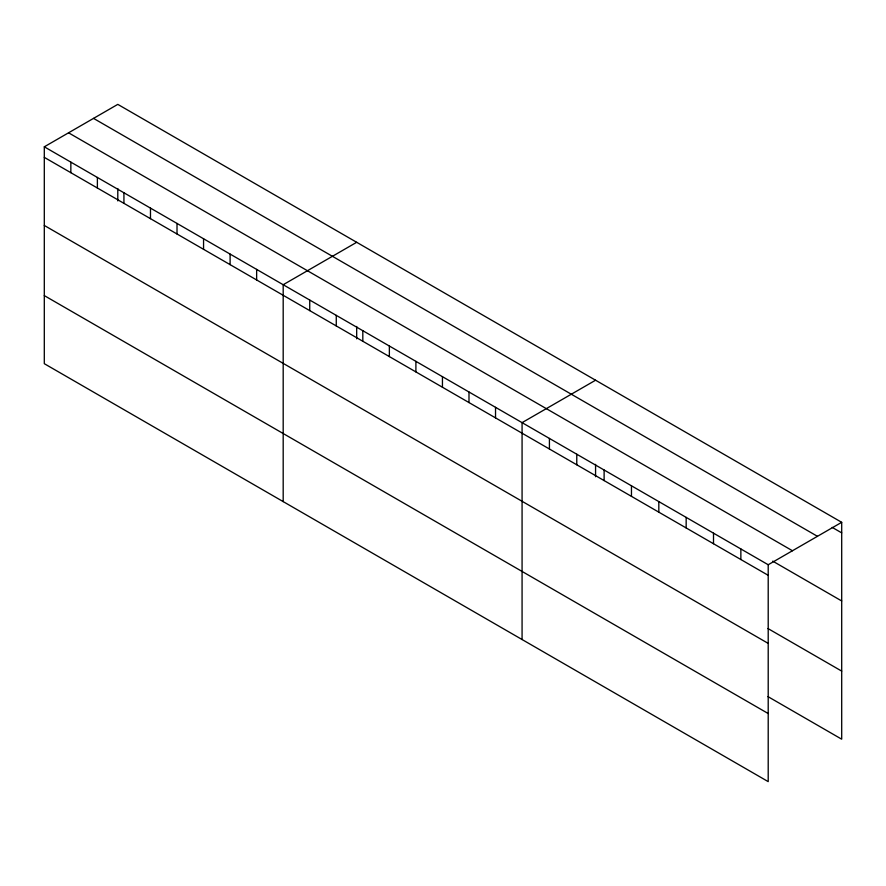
<?xml version="1.0" encoding="UTF-8"?>
<svg xmlns="http://www.w3.org/2000/svg" width="886" height="886" viewBox="0 0 886 886"><rect width="100%" height="100%" fill="white"/><g stroke="black" fill="none" stroke-linecap="round" stroke-linejoin="round"><path stroke-width="1.33" d="M44.3 146.81L768.206 564.747L768.206 781.629L44.3 363.681L44.3 146.81L117.794 104.371L841.7 522.319L841.7 739.19L767.985 696.629M356.681 242.299L283.188 284.727L283.188 501.609M595.569 380.216L522.075 422.644L522.075 639.526M768.206 564.747L841.7 522.319M832.187 527.391L841.7 532.874M93.539 118.381L817.446 536.318M68.554 132.8L792.461 550.749M772.736 561.148L841.7 600.963M44.3 157.365L768.206 575.313M767.985 628.551L841.7 671.112M44.3 225.454L768.206 643.391M44.3 295.603L768.206 713.54M740.862 548.955L740.862 559.52M713.507 533.173L713.507 543.727M686.163 517.38L686.163 527.945M658.819 501.598L658.819 512.152M631.463 485.805L631.463 496.37M604.119 470.012L604.119 480.577M595.569 464.364L595.569 476.746M576.775 454.23L576.775 464.785M549.42 438.437L549.42 449.003M495.529 407.327L495.529 417.882M468.993 392L468.993 402.565M442.446 376.672L442.446 387.237M415.899 361.355L415.899 371.91M389.364 346.027L389.364 356.582M362.817 330.7L362.817 341.265M356.681 326.447L356.681 338.817M336.27 315.372L336.27 325.937M309.735 300.055L309.735 310.609M256.641 269.399L256.641 279.965M230.105 254.083L230.105 264.637M203.559 238.755L203.559 249.309M177.012 223.427L177.012 233.993M150.476 208.099L150.476 218.665M123.929 192.783L123.929 203.337M117.794 188.519L117.794 200.9M97.382 177.455L97.382 188.02M70.847 162.127L70.847 172.692"/></g></svg>
